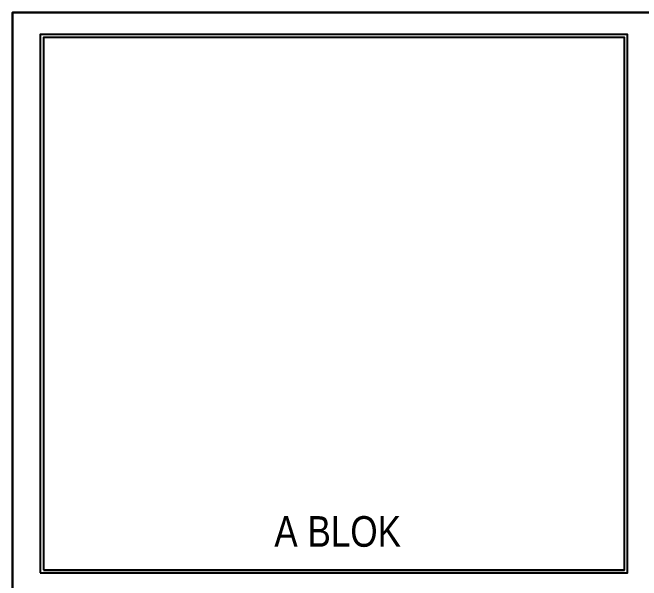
# Model space of a CAD drawing. Header units: millimetres. Extents: x 82776 to 137242, y 11666 to 27998.
# Drawn here: x 82776 to 83804, y 27069 to 27998 of the extents above; entities that cross this region are included whole.
import ezdxf

# ---------------------------------------------------------------- set-up
doc = ezdxf.new("R2010")
doc.units = ezdxf.units.MM
doc.styles.add('mahal', font='arial.ttf')

# ---------------------------------------------------------------- blocks, each defined once
blk = doc.blocks.new('BEYKOZ ANTET')
at = {"lineweight": 25}
blk.add_line((999.6, 2084.4, -1114.8), (50.3, 2084.4, -1114.8), dxfattribs=at)
blk.add_lwpolyline([(1050, 0), (0, 0), (0, 3000), (1050, 3000)], close=True, dxfattribs=at)
at = {"lineweight": 25, "elevation": -1114.8}
for points in [[(45.3, 2084.4), (1004.6, 2084.4), (1004.6, 2964.3), (45.3, 2964.3)], [(50.3, 2089.4), (999.6, 2089.4), (999.6, 2959.3), (50.3, 2959.3)]]:
    blk.add_lwpolyline(points, close=True, dxfattribs=at)

msp = doc.modelspace()

# ---------------------------------------------------------------- linework, layer by layer
msp.add_lwpolyline([(82776.4, 27997.6), (82776.4, 24997.6), (137241.5, 24997.6), (137241.5, 27997.6)], close=True)

# ---------------------------------------------------------------- block references
msp.add_blockref('BEYKOZ ANTET', (82776.4, 24997.6))

# ---------------------------------------------------------------- texts
at = {"insert": (83204, 27174.5, -1114.8), "char_height": 50, "attachment_point": 1, "style": 'mahal'}
msp.add_mtext_dynamic_manual_height_columns('{\\fArial Narrow|b0|i0|c162|p34;\\C1;A BLOK}', width=1061.735, gutter_width=1.5, heights=[0], dxfattribs=at)

doc.saveas('drawing.dxf')
